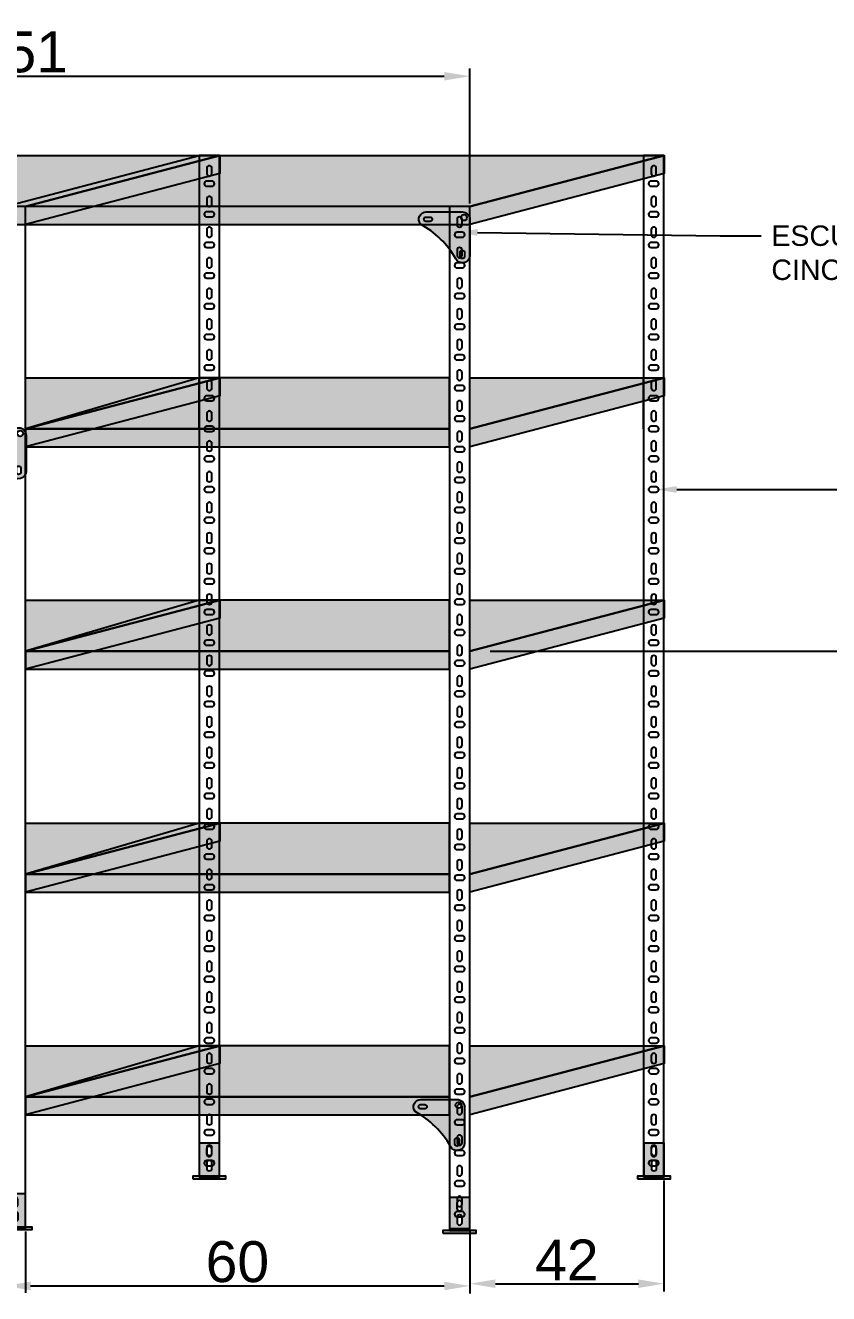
# Model space of a CAD drawing. Header units: millimetres. Extents: x 6614975 to 6624097, y 8742145 to 8746891.
# Drawn here: x 6616319 to 6616476.2, y 8745451.1 to 8745699.4 of the extents above; entities that cross this region are included whole.
import ezdxf
from ezdxf import colors
from ezdxf.entities.mleader import LeaderData, LeaderLine
from ezdxf.math import Vec2, Vec3

# ---------------------------------------------------------------- set-up
doc = ezdxf.new("R2010")
doc.units = ezdxf.units.MM
doc.styles.get("Standard").update_dxf_attribs({"font": 'arial.ttf'})
doc.dimstyles.new('ISO-25', dxfattribs={"dimtxt": 8, "dimasz": 5, "dimexe": 1.5, "dimexo": 0.625, "dimtad": 1, "dimtxsty": 'Standard', "dimcen": 2.5, "dimclrd": 1, "dimclre": 1, "dimclrt": 143, "dimadec": 0, "dimazin": 0, "dimtfac": 1, "dimtmove": 0, "dimatfit": 3, "dimfxl": 1, "dimarcsym": 0})

# ---------------------------------------------------------------- blocks, each defined once
blk = doc.blocks.new('*D8')
at = {"color": 1, "lineweight": -2, "transparency": 16777216}
for p, q in [((6616227.97, 8745463.24), (6616227.97, 8745451.25)), ((6616318.97, 8745463.24), (6616318.97, 8745451.25))]:
    blk.add_line(p, q, dxfattribs=at)
at = {"color": 1, "linetype": 'Continuous', "lineweight": -2, "transparency": 16777216}
blk.add_line((6616232.97, 8745452.75), (6616313.97, 8745452.75), dxfattribs=at)
at = {"color": 1, "transparency": 16777216}
for points in [[(6616232.97, 8745453.59), (6616232.97, 8745451.92), (6616227.97, 8745452.75)], [(6616313.97, 8745453.59), (6616313.97, 8745451.92), (6616318.97, 8745452.75)]]:
    blk.add_solid(points, dxfattribs=at)
at = {"layer": 'Defpoints', "color": 0, "transparency": 16777216}
for p in [(6616227.97, 8745463.86), (6616318.97, 8745463.86), (6616318.97, 8745452.75)]:
    blk.add_point(p, dxfattribs=at)
at = {"color": 143, "transparency": 16777216, "insert": (6616273.47, 8745457.46), "char_height": 8, "attachment_point": 5}
blk.add_mtext('91', dxfattribs=at)
blk = doc.blocks.new('*D14')
at = {"color": 1, "lineweight": -2, "transparency": 16777216}
for p, q in [((6616314.97, 8745463.24), (6616314.97, 8745451.08)), ((6616405.97, 8745463.24), (6616405.97, 8745451.08))]:
    blk.add_line(p, q, dxfattribs=at)
at = {"color": 1, "linetype": 'Continuous', "lineweight": -2, "transparency": 16777216}
blk.add_line((6616319.97, 8745452.58), (6616400.97, 8745452.58), dxfattribs=at)
at = {"color": 1, "transparency": 16777216}
for points in [[(6616319.97, 8745453.42), (6616319.97, 8745451.75), (6616314.97, 8745452.58)], [(6616400.97, 8745453.42), (6616400.97, 8745451.75), (6616405.97, 8745452.58)]]:
    blk.add_solid(points, dxfattribs=at)
at = {"layer": 'Defpoints', "color": 0, "transparency": 16777216}
for p in [(6616314.97, 8745463.86), (6616405.97, 8745463.86), (6616405.97, 8745452.58)]:
    blk.add_point(p, dxfattribs=at)
at = {"color": 143, "transparency": 16777216, "insert": (6616360.47, 8745457.29), "char_height": 8, "attachment_point": 5}
blk.add_mtext('60', dxfattribs=at)
blk = doc.blocks.new('*D15')
at = {"color": 1, "lineweight": -2, "transparency": 16777216}
for p, q in [((6616443.97, 8745473.24), (6616443.97, 8745451.53)), ((6616405.97, 8745463.24), (6616405.97, 8745451.53))]:
    blk.add_line(p, q, dxfattribs=at)
at = {"color": 1, "linetype": 'Continuous', "lineweight": -2, "transparency": 16777216}
blk.add_line((6616410.97, 8745453.03), (6616438.97, 8745453.03), dxfattribs=at)
at = {"color": 1, "transparency": 16777216}
for points in [[(6616410.97, 8745453.86), (6616410.97, 8745452.19), (6616405.97, 8745453.03)], [(6616438.97, 8745453.86), (6616438.97, 8745452.19), (6616443.97, 8745453.03)]]:
    blk.add_solid(points, dxfattribs=at)
at = {"layer": 'Defpoints', "color": 0, "transparency": 16777216}
for p in [(6616443.97, 8745473.86), (6616405.97, 8745463.86), (6616443.97, 8745453.03)]:
    blk.add_point(p, dxfattribs=at)
at = {"color": 143, "transparency": 16777216, "insert": (6616424.97, 8745457.67), "char_height": 8, "attachment_point": 5}
blk.add_mtext('42', dxfattribs=at)
blk = doc.blocks.new('*D239')
at = {"color": 1, "lineweight": -2, "transparency": 16777216}
for p, q in [((6616229.97, 8745665.02), (6616229.97, 8745690.89)), ((6616405.97, 8745664.49), (6616405.97, 8745690.89))]:
    blk.add_line(p, q, dxfattribs=at)
at = {"color": 1, "linetype": 'Continuous', "lineweight": -2, "transparency": 16777216}
blk.add_line((6616234.97, 8745689.39), (6616400.97, 8745689.39), dxfattribs=at)
at = {"color": 1, "transparency": 16777216}
for points in [[(6616234.97, 8745690.23), (6616234.97, 8745688.56), (6616229.97, 8745689.39)], [(6616400.97, 8745690.23), (6616400.97, 8745688.56), (6616405.97, 8745689.39)]]:
    blk.add_solid(points, dxfattribs=at)
at = {"layer": 'Defpoints', "color": 0, "transparency": 16777216}
for p in [(6616405.97, 8745689.39), (6616229.97, 8745664.39), (6616405.97, 8745663.86)]:
    blk.add_point(p, dxfattribs=at)
at = {"color": 143, "transparency": 16777216, "insert": (6616317.97, 8745694.1), "char_height": 8, "attachment_point": 5}
blk.add_mtext('151', dxfattribs=at)
blk = doc.blocks.new('UNION-R')
at = {"true_color": 0x939598}
h = blk.add_hatch(color=252, dxfattribs=at)
h.dxf.hatch_style = 1
h.paths.add_polyline_path([(-8.1, 0.43, 0.631348), (-9.24, -1.96, -0.142591), (-2.34, -8.76, 0.79062), (0.43, -8.11), (0.43, -1.03, 0.414), (-1.04, 0.43)])
h.paths.add_polyline_path([(-1.31, -0.68, -1), (-0.15, -0.68, -1)], flags=16)
h.paths.add_polyline_path([(-7.37, -1.43), (-8.24, -1.43, -0.736995), (-8.24, -0.56), (-7.37, -0.56, -1)], flags=16)
h.paths.add_polyline_path([(-0.6, -7.41), (-0.6, -8.28, -1), (-1.47, -8.28), (-1.47, -7.41, -0.736995)], flags=16)
at = {"true_color": 0xffffff}
h = blk.add_hatch(color=7, dxfattribs=at)
h.dxf.hatch_style = 1
h.paths.add_polyline_path([(-8.1, 0.43, 0.631348), (-9.24, -1.96, -0.142591), (-2.34, -8.76, 0.79062), (0.43, -8.11), (0.43, -1.03, 0.414), (-1.04, 0.43)])
h.paths.add_polyline_path([(-7.37, -1.43), (-8.24, -1.43, -0.736995), (-8.24, -0.56), (-7.37, -0.56, -1)], flags=16)
h.paths.add_polyline_path([(-0.15, -0.68, -1), (-1.31, -0.68, -1)], flags=16)
h.paths.add_polyline_path([(-0.6, -7.41), (-0.6, -8.28, -1), (-1.47, -8.28), (-1.47, -7.41, -0.736995)], flags=16)
for points in [[(0.43, -8.11, -0.79062), (-2.34, -8.76, 0.142591), (-9.24, -1.96, -0.631348), (-8.1, 0.43), (-1.04, 0.43, -0.414214), (0.43, -1.04), (0.43, -8.11)], [(-7.37, -0.56, -1), (-7.37, -1.43), (-8.24, -1.43, -0.736995), (-8.24, -0.56), (-7.37, -0.56)], [(-0.6, -8.28, -1), (-1.47, -8.28), (-1.47, -7.41, -0.736995), (-0.6, -7.41), (-0.6, -8.28)]]:
    blk.add_lwpolyline(points, format="xyb")
blk.add_circle((-0.73, -0.68), 0.581)
blk = doc.blocks.new('PATA-RR')
at = {"true_color": 0x636466}
h = blk.add_hatch(color=251, dxfattribs=at)
h.dxf.hatch_style = 1
h.paths.add_polyline_path([(5.25, 7), (1.25, 7), (1.25, 0.5), (5.25, 0.5)])
h.paths.add_polyline_path([(3.76, 2.08, -1), (2.76, 2.08), (2.76, 3.08, -1), (3.76, 3.08)], flags=16)
h.paths.add_polyline_path([(2.72, 4.86), (2.72, 5.86, -1), (3.72, 5.86), (3.72, 4.86, -1)], flags=16)
h.paths.add_polyline_path([(6.5, 0.5), (0, 0.5), (0, 0), (6.5, 0)])
for points in [[(1.25, 0.5), (5.25, 0.5), (5.25, 7), (1.25, 7)], [(0, 0), (6.5, 0), (6.5, 0.5), (0, 0.5)]]:
    blk.add_lwpolyline(points, close=True)
for points in [[(2.72, 4.86, 1), (3.72, 4.86), (3.72, 5.86, 1), (2.72, 5.86)], [(2.76, 2.08, 1), (3.76, 2.08), (3.76, 3.08, 1), (2.76, 3.08)]]:
    blk.add_lwpolyline(points, format="xyb", close=True)

msp = doc.modelspace()

# ---------------------------------------------------------------- hatches: boundary and pattern name
h = msp.add_hatch(color=8)
h.dxf.hatch_style = 1
h.paths.add_polyline_path([(6616318.975, 8745663.864), (6616357.027, 8745673.864), (6616269.975, 8745673.864), (6616265.975, 8745673.864), (6616227.975, 8745663.864)])
h = msp.add_hatch(color=8)
h.dxf.hatch_style = 1
h.paths.add_polyline_path([(6616405.975, 8745663.864), (6616444.027, 8745673.864), (6616356.975, 8745673.864), (6616352.975, 8745673.864), (6616314.975, 8745663.864)])
h = msp.add_hatch(color=8)
h.dxf.hatch_style = 1
h.paths.add_polyline_path([(6616357.027, 8745670.364), (6616357.027, 8745673.864), (6616318.975, 8745663.864), (6616318.975, 8745660.364)])
h = msp.add_hatch(color=8)
h.dxf.hatch_style = 1
h.paths.add_polyline_path([(6616444.027, 8745670.364), (6616444.027, 8745673.864), (6616405.975, 8745663.864), (6616405.975, 8745660.364)])
h = msp.add_hatch(color=8)
h.dxf.hatch_style = 1
h.paths.add_polyline_path([(6616227.975, 8745663.864), (6616227.975, 8745660.364), (6616318.975, 8745660.364), (6616318.975, 8745663.864)])
h = msp.add_hatch(color=8)
h.dxf.hatch_style = 1
h.paths.add_polyline_path([(6616314.975, 8745663.864), (6616314.975, 8745660.364), (6616405.975, 8745660.364), (6616405.975, 8745663.864)])
h = msp.add_hatch(color=8)
h.dxf.hatch_style = 1
h.paths.add_polyline_path([(6616357.027, 8745626.864), (6616357.027, 8745630.364), (6616318.975, 8745620.364), (6616318.975, 8745616.864)])
h = msp.add_hatch(color=8)
h.dxf.hatch_style = 1
h.paths.add_polyline_path([(6616357.027, 8745630.364), (6616318.975, 8745630.364), (6616318.975, 8745620.364)])
h = msp.add_hatch(color=8)
h.dxf.hatch_style = 1
h.paths.add_polyline_path([(6616352.975, 8745630.364), (6616318.975, 8745620.364), (6616401.975, 8745620.364), (6616401.975, 8745630.364)])
h = msp.add_hatch(color=8)
h.dxf.hatch_style = 1
h.paths.add_polyline_path([(6616444.027, 8745626.864), (6616444.027, 8745630.364), (6616405.975, 8745620.364), (6616405.975, 8745616.864)])
h = msp.add_hatch(color=8)
h.dxf.hatch_style = 1
h.paths.add_polyline_path([(6616444.027, 8745630.364), (6616405.975, 8745630.364), (6616405.975, 8745620.364)])
h = msp.add_hatch(color=8)
h.dxf.hatch_style = 1
h.paths.add_polyline_path([(6616401.975, 8745616.864), (6616401.975, 8745620.364), (6616318.975, 8745620.364), (6616318.975, 8745616.864)])
h = msp.add_hatch(color=8)
h.dxf.hatch_style = 1
h.paths.add_polyline_path([(6616357.027, 8745583.337), (6616357.027, 8745586.837), (6616318.975, 8745576.837), (6616318.975, 8745573.337)])
h = msp.add_hatch(color=8)
h.dxf.hatch_style = 1
h.paths.add_polyline_path([(6616357.027, 8745586.837), (6616318.975, 8745586.837), (6616318.975, 8745576.837)])
h = msp.add_hatch(color=8)
h.dxf.hatch_style = 1
h.paths.add_polyline_path([(6616352.975, 8745586.837), (6616318.975, 8745576.837), (6616401.975, 8745576.837), (6616401.975, 8745586.837)])
h = msp.add_hatch(color=8)
h.dxf.hatch_style = 1
h.paths.add_polyline_path([(6616444.027, 8745583.337), (6616444.027, 8745586.837), (6616405.975, 8745576.837), (6616405.975, 8745573.337)])
h = msp.add_hatch(color=8)
h.dxf.hatch_style = 1
h.paths.add_polyline_path([(6616444.027, 8745586.837), (6616405.975, 8745586.837), (6616405.975, 8745576.837)])
h = msp.add_hatch(color=8)
h.dxf.hatch_style = 1
h.paths.add_polyline_path([(6616401.975, 8745573.337), (6616401.975, 8745576.837), (6616318.975, 8745576.837), (6616318.975, 8745573.337)])
h = msp.add_hatch(color=8)
h.dxf.hatch_style = 1
h.paths.add_polyline_path([(6616357.027, 8745539.666), (6616357.027, 8745543.166), (6616318.975, 8745533.166), (6616318.975, 8745529.666)])
h = msp.add_hatch(color=8)
h.dxf.hatch_style = 1
h.paths.add_polyline_path([(6616357.027, 8745543.166), (6616318.975, 8745543.166), (6616318.975, 8745533.166)])
h = msp.add_hatch(color=8)
h.dxf.hatch_style = 1
h.paths.add_polyline_path([(6616352.975, 8745543.166), (6616318.975, 8745533.166), (6616401.975, 8745533.166), (6616401.975, 8745543.166)])
h = msp.add_hatch(color=8)
h.dxf.hatch_style = 1
h.paths.add_polyline_path([(6616444.027, 8745539.666), (6616444.027, 8745543.166), (6616405.975, 8745533.166), (6616405.975, 8745529.666)])
h = msp.add_hatch(color=8)
h.dxf.hatch_style = 1
h.paths.add_polyline_path([(6616444.027, 8745543.166), (6616405.975, 8745543.166), (6616405.975, 8745533.166)])
h = msp.add_hatch(color=8)
h.dxf.hatch_style = 1
h.paths.add_polyline_path([(6616401.975, 8745529.666), (6616401.975, 8745533.166), (6616318.975, 8745533.166), (6616318.975, 8745529.666)])
h = msp.add_hatch(color=8)
h.dxf.hatch_style = 1
h.paths.add_polyline_path([(6616357.027, 8745496.105), (6616357.027, 8745499.605), (6616318.975, 8745489.605), (6616318.975, 8745486.105)])
h = msp.add_hatch(color=8)
h.dxf.hatch_style = 1
h.paths.add_polyline_path([(6616357.027, 8745499.605), (6616318.975, 8745499.605), (6616318.975, 8745489.605)])
h = msp.add_hatch(color=8)
h.dxf.hatch_style = 1
h.paths.add_polyline_path([(6616352.975, 8745499.605), (6616318.975, 8745489.605), (6616401.975, 8745489.605), (6616401.975, 8745499.605)])
h = msp.add_hatch(color=8)
h.dxf.hatch_style = 1
h.paths.add_polyline_path([(6616444.027, 8745496.105), (6616444.027, 8745499.605), (6616405.975, 8745489.605), (6616405.975, 8745486.105)])
h = msp.add_hatch(color=8)
h.dxf.hatch_style = 1
h.paths.add_polyline_path([(6616444.027, 8745499.605), (6616405.975, 8745499.605), (6616405.975, 8745489.605)])
h = msp.add_hatch(color=8)
h.dxf.hatch_style = 1
h.paths.add_polyline_path([(6616401.975, 8745486.105), (6616401.975, 8745489.605), (6616318.975, 8745489.605), (6616318.975, 8745486.105)])

# ---------------------------------------------------------------- linework, layer by layer
for p, q in [((6616352.975, 8745673.864), (6616356.975, 8745673.864)), ((6616439.975, 8745673.864), (6616443.975, 8745673.864)), ((6616352.975, 8745620.364), (6616352.975, 8745630.364)), ((6616439.975, 8745620.364), (6616439.975, 8745630.364))]:
    msp.add_line(p, q)
for points in [[(6616357.027, 8745673.864), (6616318.975, 8745663.864), (6616227.975, 8745663.864), (6616265.975, 8745673.864), (6616269.975, 8745673.864), (6616361.027, 8745673.864)], [(6616444.027, 8745673.864), (6616405.975, 8745663.864), (6616314.975, 8745663.864), (6616352.975, 8745673.864), (6616356.975, 8745673.864), (6616444.027, 8745673.864)], [(6616352.975, 8745630.364), (6616318.975, 8745620.364), (6616401.975, 8745620.364), (6616401.975, 8745630.364), (6616352.975, 8745630.364)], [(6616352.975, 8745586.837), (6616318.975, 8745576.837), (6616401.975, 8745576.837), (6616401.975, 8745586.837), (6616352.975, 8745586.837)], [(6616352.975, 8745543.166), (6616318.975, 8745533.166), (6616401.975, 8745533.166), (6616401.975, 8745543.166), (6616352.975, 8745543.166)], [(6616352.975, 8745499.605), (6616318.975, 8745489.605), (6616401.975, 8745489.605), (6616401.975, 8745499.605), (6616352.975, 8745499.605)]]:
    msp.add_lwpolyline(points)
for points in [[(6616318.975, 8745663.864), (6616357.027, 8745673.864), (6616357.027, 8745670.364), (6616318.975, 8745660.364)], [(6616352.975, 8745473.864), (6616356.975, 8745473.864), (6616356.975, 8745673.864), (6616352.975, 8745673.864)], [(6616405.975, 8745663.864), (6616444.027, 8745673.864), (6616444.027, 8745670.364), (6616405.975, 8745660.364)], [(6616439.975, 8745473.864), (6616443.975, 8745473.864), (6616443.975, 8745673.864), (6616439.975, 8745673.864)], [(6616227.975, 8745660.364), (6616318.975, 8745660.364), (6616318.975, 8745663.864), (6616227.975, 8745663.864)], [(6616314.975, 8745463.864), (6616318.975, 8745463.864), (6616318.975, 8745663.864), (6616314.975, 8745663.864)], [(6616314.975, 8745463.864), (6616318.975, 8745463.864), (6616318.975, 8745663.864), (6616314.975, 8745663.864)], [(6616314.975, 8745660.364), (6616405.975, 8745660.364), (6616405.975, 8745663.864), (6616314.975, 8745663.864)], [(6616401.975, 8745463.864), (6616405.975, 8745463.864), (6616405.975, 8745663.864), (6616401.975, 8745663.864)], [(6616401.975, 8745463.864), (6616405.975, 8745463.864), (6616405.975, 8745663.864), (6616401.975, 8745663.864)], [(6616318.975, 8745620.364), (6616357.027, 8745630.364), (6616357.027, 8745626.864), (6616318.975, 8745616.864)], [(6616318.975, 8745630.364), (6616357.027, 8745630.364), (6616318.975, 8745620.364)], [(6616405.975, 8745620.364), (6616444.027, 8745630.364), (6616444.027, 8745626.864), (6616405.975, 8745616.864)], [(6616405.975, 8745630.364), (6616444.027, 8745630.364), (6616405.975, 8745620.364)], [(6616318.975, 8745616.864), (6616401.975, 8745616.864), (6616401.975, 8745620.364), (6616318.975, 8745620.364)], [(6616318.975, 8745576.837), (6616357.027, 8745586.837), (6616357.027, 8745583.337), (6616318.975, 8745573.337)], [(6616318.975, 8745586.837), (6616357.027, 8745586.837), (6616318.975, 8745576.837)], [(6616405.975, 8745576.837), (6616444.027, 8745586.837), (6616444.027, 8745583.337), (6616405.975, 8745573.337)], [(6616405.975, 8745586.837), (6616444.027, 8745586.837), (6616405.975, 8745576.837)], [(6616318.975, 8745573.337), (6616401.975, 8745573.337), (6616401.975, 8745576.837), (6616318.975, 8745576.837)], [(6616318.975, 8745533.166), (6616357.027, 8745543.166), (6616357.027, 8745539.666), (6616318.975, 8745529.666)], [(6616318.975, 8745543.166), (6616357.027, 8745543.166), (6616318.975, 8745533.166)], [(6616405.975, 8745533.166), (6616444.027, 8745543.166), (6616444.027, 8745539.666), (6616405.975, 8745529.666)], [(6616405.975, 8745543.166), (6616444.027, 8745543.166), (6616405.975, 8745533.166)], [(6616318.975, 8745529.666), (6616401.975, 8745529.666), (6616401.975, 8745533.166), (6616318.975, 8745533.166)], [(6616318.975, 8745489.605), (6616357.027, 8745499.605), (6616357.027, 8745496.105), (6616318.975, 8745486.105)], [(6616318.975, 8745499.605), (6616357.027, 8745499.605), (6616318.975, 8745489.605)], [(6616405.975, 8745489.605), (6616444.027, 8745499.605), (6616444.027, 8745496.105), (6616405.975, 8745486.105)], [(6616405.975, 8745499.605), (6616444.027, 8745499.605), (6616405.975, 8745489.605)], [(6616318.975, 8745486.105), (6616401.975, 8745486.105), (6616401.975, 8745489.605), (6616318.975, 8745489.605)]]:
    msp.add_lwpolyline(points, close=True)
for points in [[(6616354.475, 8745670.364, 1), (6616355.475, 8745670.364), (6616355.475, 8745671.364, 1), (6616354.475, 8745671.364)], [(6616441.475, 8745670.364, 1), (6616442.475, 8745670.364), (6616442.475, 8745671.364, 1), (6616441.475, 8745671.364)], [(6616354.475, 8745668.864, 1), (6616354.475, 8745667.864), (6616355.475, 8745667.864, 1), (6616355.475, 8745668.864)], [(6616441.475, 8745668.864, 1), (6616441.475, 8745667.864), (6616442.475, 8745667.864, 1), (6616442.475, 8745668.864)], [(6616354.475, 8745664.364, 1), (6616355.475, 8745664.364), (6616355.475, 8745665.364, 1), (6616354.475, 8745665.364)], [(6616441.475, 8745664.364, 1), (6616442.475, 8745664.364), (6616442.475, 8745665.364, 1), (6616441.475, 8745665.364)], [(6616354.475, 8745662.864, 1), (6616354.475, 8745661.864), (6616355.475, 8745661.864, 1), (6616355.475, 8745662.864)], [(6616403.475, 8745660.364, 1), (6616404.475, 8745660.364), (6616404.475, 8745661.364, 1), (6616403.475, 8745661.364)], [(6616403.475, 8745660.364, 1), (6616404.475, 8745660.364), (6616404.475, 8745661.364, 1), (6616403.475, 8745661.364)], [(6616441.475, 8745662.864, 1), (6616441.475, 8745661.864), (6616442.475, 8745661.864, 1), (6616442.475, 8745662.864)], [(6616354.475, 8745658.364, 1), (6616355.475, 8745658.364), (6616355.475, 8745659.364, 1), (6616354.475, 8745659.364)], [(6616441.475, 8745658.364, 1), (6616442.475, 8745658.364), (6616442.475, 8745659.364, 1), (6616441.475, 8745659.364)], [(6616354.475, 8745656.864, 1), (6616354.475, 8745655.864), (6616355.475, 8745655.864, 1), (6616355.475, 8745656.864)], [(6616403.475, 8745658.864, 1), (6616403.475, 8745657.864), (6616404.475, 8745657.864, 1), (6616404.475, 8745658.864)], [(6616403.475, 8745658.864, 1), (6616403.475, 8745657.864), (6616404.475, 8745657.864, 1), (6616404.475, 8745658.864)], [(6616441.475, 8745656.864, 1), (6616441.475, 8745655.864), (6616442.475, 8745655.864, 1), (6616442.475, 8745656.864)], [(6616403.475, 8745654.364, 1), (6616404.475, 8745654.364), (6616404.475, 8745655.364, 1), (6616403.475, 8745655.364)], [(6616403.475, 8745654.364, 1), (6616404.475, 8745654.364), (6616404.475, 8745655.364, 1), (6616403.475, 8745655.364)], [(6616354.475, 8745652.364, 1), (6616355.475, 8745652.364), (6616355.475, 8745653.364, 1), (6616354.475, 8745653.364)], [(6616403.475, 8745652.864, 1), (6616403.475, 8745651.864), (6616404.475, 8745651.864, 1), (6616404.475, 8745652.864)], [(6616403.475, 8745652.864, 1), (6616403.475, 8745651.864), (6616404.475, 8745651.864, 1), (6616404.475, 8745652.864)], [(6616441.475, 8745652.364, 1), (6616442.475, 8745652.364), (6616442.475, 8745653.364, 1), (6616441.475, 8745653.364)], [(6616354.475, 8745650.864, 1), (6616354.475, 8745649.864), (6616355.475, 8745649.864, 1), (6616355.475, 8745650.864)], [(6616403.475, 8745648.364, 1), (6616404.475, 8745648.364), (6616404.475, 8745649.364, 1), (6616403.475, 8745649.364)], [(6616403.475, 8745648.364, 1), (6616404.475, 8745648.364), (6616404.475, 8745649.364, 1), (6616403.475, 8745649.364)], [(6616441.475, 8745650.864, 1), (6616441.475, 8745649.864), (6616442.475, 8745649.864, 1), (6616442.475, 8745650.864)], [(6616354.475, 8745646.364, 1), (6616355.475, 8745646.364), (6616355.475, 8745647.364, 1), (6616354.475, 8745647.364)], [(6616403.475, 8745646.864, 1), (6616403.475, 8745645.864), (6616404.475, 8745645.864, 1), (6616404.475, 8745646.864)], [(6616403.475, 8745646.864, 1), (6616403.475, 8745645.864), (6616404.475, 8745645.864, 1), (6616404.475, 8745646.864)], [(6616441.475, 8745646.364, 1), (6616442.475, 8745646.364), (6616442.475, 8745647.364, 1), (6616441.475, 8745647.364)], [(6616354.475, 8745644.864, 1), (6616354.475, 8745643.864), (6616355.475, 8745643.864, 1), (6616355.475, 8745644.864)], [(6616441.475, 8745644.864, 1), (6616441.475, 8745643.864), (6616442.475, 8745643.864, 1), (6616442.475, 8745644.864)], [(6616403.475, 8745642.364, 1), (6616404.475, 8745642.364), (6616404.475, 8745643.364, 1), (6616403.475, 8745643.364)], [(6616403.475, 8745642.364, 1), (6616404.475, 8745642.364), (6616404.475, 8745643.364, 1), (6616403.475, 8745643.364)], [(6616354.475, 8745640.364, 1), (6616355.475, 8745640.364), (6616355.475, 8745641.364, 1), (6616354.475, 8745641.364)], [(6616403.475, 8745640.864, 1), (6616403.475, 8745639.864), (6616404.475, 8745639.864, 1), (6616404.475, 8745640.864)], [(6616403.475, 8745640.864, 1), (6616403.475, 8745639.864), (6616404.475, 8745639.864, 1), (6616404.475, 8745640.864)], [(6616441.475, 8745640.364, 1), (6616442.475, 8745640.364), (6616442.475, 8745641.364, 1), (6616441.475, 8745641.364)], [(6616354.475, 8745638.864, 1), (6616354.475, 8745637.864), (6616355.475, 8745637.864, 1), (6616355.475, 8745638.864)], [(6616403.475, 8745636.364, 1), (6616404.475, 8745636.364), (6616404.475, 8745637.364, 1), (6616403.475, 8745637.364)], [(6616403.475, 8745636.364, 1), (6616404.475, 8745636.364), (6616404.475, 8745637.364, 1), (6616403.475, 8745637.364)], [(6616441.475, 8745638.864, 1), (6616441.475, 8745637.864), (6616442.475, 8745637.864, 1), (6616442.475, 8745638.864)], [(6616354.475, 8745634.364, 1), (6616355.475, 8745634.364), (6616355.475, 8745635.364, 1), (6616354.475, 8745635.364)], [(6616403.475, 8745634.864, 1), (6616403.475, 8745633.864), (6616404.475, 8745633.864, 1), (6616404.475, 8745634.864)], [(6616403.475, 8745634.864, 1), (6616403.475, 8745633.864), (6616404.475, 8745633.864, 1), (6616404.475, 8745634.864)], [(6616441.475, 8745634.364, 1), (6616442.475, 8745634.364), (6616442.475, 8745635.364, 1), (6616441.475, 8745635.364)], [(6616354.475, 8745632.864, 1), (6616354.475, 8745631.864), (6616355.475, 8745631.864, 1), (6616355.475, 8745632.864)], [(6616441.475, 8745632.864, 1), (6616441.475, 8745631.864), (6616442.475, 8745631.864, 1), (6616442.475, 8745632.864)], [(6616354.475, 8745628.364, 1), (6616355.475, 8745628.364), (6616355.475, 8745629.364, 1), (6616354.475, 8745629.364)], [(6616403.475, 8745630.364, 1), (6616404.475, 8745630.364), (6616404.475, 8745631.364, 1), (6616403.475, 8745631.364)], [(6616403.475, 8745630.364, 1), (6616404.475, 8745630.364), (6616404.475, 8745631.364, 1), (6616403.475, 8745631.364)], [(6616441.475, 8745628.364, 1), (6616442.475, 8745628.364), (6616442.475, 8745629.364, 1), (6616441.475, 8745629.364)], [(6616403.475, 8745628.864, 1), (6616403.475, 8745627.864), (6616404.475, 8745627.864, 1), (6616404.475, 8745628.864)], [(6616403.475, 8745628.864, 1), (6616403.475, 8745627.864), (6616404.475, 8745627.864, 1), (6616404.475, 8745628.864)], [(6616354.475, 8745626.864, 1), (6616354.475, 8745625.864), (6616355.475, 8745625.864, 1), (6616355.475, 8745626.864)], [(6616403.475, 8745624.364, 1), (6616404.475, 8745624.364), (6616404.475, 8745625.364, 1), (6616403.475, 8745625.364)], [(6616403.475, 8745624.364, 1), (6616404.475, 8745624.364), (6616404.475, 8745625.364, 1), (6616403.475, 8745625.364)], [(6616441.475, 8745626.864, 1), (6616441.475, 8745625.864), (6616442.475, 8745625.864, 1), (6616442.475, 8745626.864)], [(6616354.475, 8745622.364, 1), (6616355.475, 8745622.364), (6616355.475, 8745623.364, 1), (6616354.475, 8745623.364)], [(6616403.475, 8745622.864, 1), (6616403.475, 8745621.864), (6616404.475, 8745621.864, 1), (6616404.475, 8745622.864)], [(6616403.475, 8745622.864, 1), (6616403.475, 8745621.864), (6616404.475, 8745621.864, 1), (6616404.475, 8745622.864)], [(6616441.475, 8745622.364, 1), (6616442.475, 8745622.364), (6616442.475, 8745623.364, 1), (6616441.475, 8745623.364)], [(6616354.475, 8745620.864, 1), (6616354.475, 8745619.864), (6616355.475, 8745619.864, 1), (6616355.475, 8745620.864)], [(6616403.475, 8745618.364, 1), (6616404.475, 8745618.364), (6616404.475, 8745619.364, 1), (6616403.475, 8745619.364)], [(6616403.475, 8745618.364, 1), (6616404.475, 8745618.364), (6616404.475, 8745619.364, 1), (6616403.475, 8745619.364)], [(6616441.475, 8745620.864, 1), (6616441.475, 8745619.864), (6616442.475, 8745619.864, 1), (6616442.475, 8745620.864)], [(6616354.475, 8745616.499, 1), (6616355.475, 8745616.499), (6616355.475, 8745617.499, 1), (6616354.475, 8745617.499)], [(6616441.475, 8745616.499, 1), (6616442.475, 8745616.499), (6616442.475, 8745617.499, 1), (6616441.475, 8745617.499)], [(6616354.475, 8745614.999, 1), (6616354.475, 8745613.999), (6616355.475, 8745613.999, 1), (6616355.475, 8745614.999)], [(6616403.475, 8745616.864, 1), (6616403.475, 8745615.864), (6616404.475, 8745615.864, 1), (6616404.475, 8745616.864)], [(6616403.475, 8745616.864, 1), (6616403.475, 8745615.864), (6616404.475, 8745615.864, 1), (6616404.475, 8745616.864)], [(6616441.475, 8745614.999, 1), (6616441.475, 8745613.999), (6616442.475, 8745613.999, 1), (6616442.475, 8745614.999)], [(6616403.475, 8745612.364, 1), (6616404.475, 8745612.364), (6616404.475, 8745613.364, 1), (6616403.475, 8745613.364)], [(6616403.475, 8745612.364, 1), (6616404.475, 8745612.364), (6616404.475, 8745613.364, 1), (6616403.475, 8745613.364)], [(6616354.475, 8745610.499, 1), (6616355.475, 8745610.499), (6616355.475, 8745611.499, 1), (6616354.475, 8745611.499)], [(6616403.475, 8745610.864, 1), (6616403.475, 8745609.864), (6616404.475, 8745609.864, 1), (6616404.475, 8745610.864)], [(6616403.475, 8745610.864, 1), (6616403.475, 8745609.864), (6616404.475, 8745609.864, 1), (6616404.475, 8745610.864)], [(6616441.475, 8745610.499, 1), (6616442.475, 8745610.499), (6616442.475, 8745611.499, 1), (6616441.475, 8745611.499)], [(6616354.475, 8745608.999, 1), (6616354.475, 8745607.999), (6616355.475, 8745607.999, 1), (6616355.475, 8745608.999)], [(6616403.475, 8745606.499, 1), (6616404.475, 8745606.499), (6616404.475, 8745607.499, 1), (6616403.475, 8745607.499)], [(6616403.475, 8745606.499, 1), (6616404.475, 8745606.499), (6616404.475, 8745607.499, 1), (6616403.475, 8745607.499)], [(6616441.475, 8745608.999, 1), (6616441.475, 8745607.999), (6616442.475, 8745607.999, 1), (6616442.475, 8745608.999)], [(6616354.475, 8745604.499, 1), (6616355.475, 8745604.499), (6616355.475, 8745605.499, 1), (6616354.475, 8745605.499)], [(6616403.475, 8745604.999, 1), (6616403.475, 8745603.999), (6616404.475, 8745603.999, 1), (6616404.475, 8745604.999)], [(6616403.475, 8745604.999, 1), (6616403.475, 8745603.999), (6616404.475, 8745603.999, 1), (6616404.475, 8745604.999)], [(6616441.475, 8745604.499, 1), (6616442.475, 8745604.499), (6616442.475, 8745605.499, 1), (6616441.475, 8745605.499)], [(6616354.475, 8745602.999, 1), (6616354.475, 8745601.999), (6616355.475, 8745601.999, 1), (6616355.475, 8745602.999)], [(6616441.475, 8745602.999, 1), (6616441.475, 8745601.999), (6616442.475, 8745601.999, 1), (6616442.475, 8745602.999)], [(6616354.475, 8745598.499, 1), (6616355.475, 8745598.499), (6616355.475, 8745599.499, 1), (6616354.475, 8745599.499)], [(6616403.475, 8745600.499, 1), (6616404.475, 8745600.499), (6616404.475, 8745601.499, 1), (6616403.475, 8745601.499)], [(6616403.475, 8745600.499, 1), (6616404.475, 8745600.499), (6616404.475, 8745601.499, 1), (6616403.475, 8745601.499)], [(6616441.475, 8745598.499, 1), (6616442.475, 8745598.499), (6616442.475, 8745599.499, 1), (6616441.475, 8745599.499)], [(6616403.475, 8745598.999, 1), (6616403.475, 8745597.999), (6616404.475, 8745597.999, 1), (6616404.475, 8745598.999)], [(6616403.475, 8745598.999, 1), (6616403.475, 8745597.999), (6616404.475, 8745597.999, 1), (6616404.475, 8745598.999)], [(6616354.475, 8745596.999, 1), (6616354.475, 8745595.999), (6616355.475, 8745595.999, 1), (6616355.475, 8745596.999)], [(6616403.475, 8745594.499, 1), (6616404.475, 8745594.499), (6616404.475, 8745595.499, 1), (6616403.475, 8745595.499)], [(6616403.475, 8745594.499, 1), (6616404.475, 8745594.499), (6616404.475, 8745595.499, 1), (6616403.475, 8745595.499)], [(6616441.475, 8745596.999, 1), (6616441.475, 8745595.999), (6616442.475, 8745595.999, 1), (6616442.475, 8745596.999)], [(6616354.475, 8745592.499, 1), (6616355.475, 8745592.499), (6616355.475, 8745593.499, 1), (6616354.475, 8745593.499)], [(6616403.475, 8745592.999, 1), (6616403.475, 8745591.999), (6616404.475, 8745591.999, 1), (6616404.475, 8745592.999)], [(6616403.475, 8745592.999, 1), (6616403.475, 8745591.999), (6616404.475, 8745591.999, 1), (6616404.475, 8745592.999)], [(6616441.475, 8745592.499, 1), (6616442.475, 8745592.499), (6616442.475, 8745593.499, 1), (6616441.475, 8745593.499)], [(6616354.475, 8745590.999, 1), (6616354.475, 8745589.999), (6616355.475, 8745589.999, 1), (6616355.475, 8745590.999)], [(6616403.475, 8745588.499, 1), (6616404.475, 8745588.499), (6616404.475, 8745589.499, 1), (6616403.475, 8745589.499)], [(6616403.475, 8745588.499, 1), (6616404.475, 8745588.499), (6616404.475, 8745589.499, 1), (6616403.475, 8745589.499)], [(6616441.475, 8745590.999, 1), (6616441.475, 8745589.999), (6616442.475, 8745589.999, 1), (6616442.475, 8745590.999)], [(6616354.475, 8745586.499, 1), (6616355.475, 8745586.499), (6616355.475, 8745587.499, 1), (6616354.475, 8745587.499)], [(6616441.475, 8745586.499, 1), (6616442.475, 8745586.499), (6616442.475, 8745587.499, 1), (6616441.475, 8745587.499)], [(6616354.475, 8745584.999, 1), (6616354.475, 8745583.999), (6616355.475, 8745583.999, 1), (6616355.475, 8745584.999)], [(6616403.475, 8745586.999, 1), (6616403.475, 8745585.999), (6616404.475, 8745585.999, 1), (6616404.475, 8745586.999)], [(6616403.475, 8745586.999, 1), (6616403.475, 8745585.999), (6616404.475, 8745585.999, 1), (6616404.475, 8745586.999)], [(6616441.475, 8745584.999, 1), (6616441.475, 8745583.999), (6616442.475, 8745583.999, 1), (6616442.475, 8745584.999)], [(6616403.475, 8745582.499, 1), (6616404.475, 8745582.499), (6616404.475, 8745583.499, 1), (6616403.475, 8745583.499)], [(6616403.475, 8745582.499, 1), (6616404.475, 8745582.499), (6616404.475, 8745583.499, 1), (6616403.475, 8745583.499)], [(6616354.475, 8745580.499, 1), (6616355.475, 8745580.499), (6616355.475, 8745581.499, 1), (6616354.475, 8745581.499)], [(6616403.475, 8745580.999, 1), (6616403.475, 8745579.999), (6616404.475, 8745579.999, 1), (6616404.475, 8745580.999)], [(6616403.475, 8745580.999, 1), (6616403.475, 8745579.999), (6616404.475, 8745579.999, 1), (6616404.475, 8745580.999)], [(6616441.475, 8745580.499, 1), (6616442.475, 8745580.499), (6616442.475, 8745581.499, 1), (6616441.475, 8745581.499)], [(6616354.475, 8745578.999, 1), (6616354.475, 8745577.999), (6616355.475, 8745577.999, 1), (6616355.475, 8745578.999)], [(6616403.475, 8745576.499, 1), (6616404.475, 8745576.499), (6616404.475, 8745577.499, 1), (6616403.475, 8745577.499)], [(6616403.475, 8745576.499, 1), (6616404.475, 8745576.499), (6616404.475, 8745577.499, 1), (6616403.475, 8745577.499)], [(6616441.475, 8745578.999, 1), (6616441.475, 8745577.999), (6616442.475, 8745577.999, 1), (6616442.475, 8745578.999)], [(6616354.475, 8745574.499, 1), (6616355.475, 8745574.499), (6616355.475, 8745575.499, 1), (6616354.475, 8745575.499)], [(6616403.475, 8745574.999, 1), (6616403.475, 8745573.999), (6616404.475, 8745573.999, 1), (6616404.475, 8745574.999)], [(6616403.475, 8745574.999, 1), (6616403.475, 8745573.999), (6616404.475, 8745573.999, 1), (6616404.475, 8745574.999)], [(6616441.475, 8745574.499, 1), (6616442.475, 8745574.499), (6616442.475, 8745575.499, 1), (6616441.475, 8745575.499)], [(6616354.475, 8745572.999, 1), (6616354.475, 8745571.999), (6616355.475, 8745571.999, 1), (6616355.475, 8745572.999)], [(6616441.475, 8745572.999, 1), (6616441.475, 8745571.999), (6616442.475, 8745571.999, 1), (6616442.475, 8745572.999)], [(6616354.475, 8745568.499, 1), (6616355.475, 8745568.499), (6616355.475, 8745569.499, 1), (6616354.475, 8745569.499)], [(6616403.475, 8745570.499, 1), (6616404.475, 8745570.499), (6616404.475, 8745571.499, 1), (6616403.475, 8745571.499)], [(6616403.475, 8745570.499, 1), (6616404.475, 8745570.499), (6616404.475, 8745571.499, 1), (6616403.475, 8745571.499)], [(6616441.475, 8745568.499, 1), (6616442.475, 8745568.499), (6616442.475, 8745569.499, 1), (6616441.475, 8745569.499)], [(6616403.475, 8745568.999, 1), (6616403.475, 8745567.999), (6616404.475, 8745567.999, 1), (6616404.475, 8745568.999)], [(6616403.475, 8745568.999, 1), (6616403.475, 8745567.999), (6616404.475, 8745567.999, 1), (6616404.475, 8745568.999)], [(6616354.475, 8745566.999, 1), (6616354.475, 8745565.999), (6616355.475, 8745565.999, 1), (6616355.475, 8745566.999)], [(6616403.475, 8745564.499, 1), (6616404.475, 8745564.499), (6616404.475, 8745565.499, 1), (6616403.475, 8745565.499)], [(6616403.475, 8745564.499, 1), (6616404.475, 8745564.499), (6616404.475, 8745565.499, 1), (6616403.475, 8745565.499)], [(6616441.475, 8745566.999, 1), (6616441.475, 8745565.999), (6616442.475, 8745565.999, 1), (6616442.475, 8745566.999)], [(6616354.475, 8745562.499, 1), (6616355.475, 8745562.499), (6616355.475, 8745563.499, 1), (6616354.475, 8745563.499)], [(6616403.475, 8745562.999, 1), (6616403.475, 8745561.999), (6616404.475, 8745561.999, 1), (6616404.475, 8745562.999)], [(6616403.475, 8745562.999, 1), (6616403.475, 8745561.999), (6616404.475, 8745561.999, 1), (6616404.475, 8745562.999)], [(6616441.475, 8745562.499, 1), (6616442.475, 8745562.499), (6616442.475, 8745563.499, 1), (6616441.475, 8745563.499)], [(6616354.475, 8745560.999, 1), (6616354.475, 8745559.999), (6616355.475, 8745559.999, 1), (6616355.475, 8745560.999)], [(6616403.475, 8745558.499, 1), (6616404.475, 8745558.499), (6616404.475, 8745559.499, 1), (6616403.475, 8745559.499)], [(6616403.475, 8745558.499, 1), (6616404.475, 8745558.499), (6616404.475, 8745559.499, 1), (6616403.475, 8745559.499)], [(6616441.475, 8745560.999, 1), (6616441.475, 8745559.999), (6616442.475, 8745559.999, 1), (6616442.475, 8745560.999)], [(6616354.475, 8745556.499, 1), (6616355.475, 8745556.499), (6616355.475, 8745557.499, 1), (6616354.475, 8745557.499)], [(6616441.475, 8745556.499, 1), (6616442.475, 8745556.499), (6616442.475, 8745557.499, 1), (6616441.475, 8745557.499)], [(6616354.475, 8745554.999, 1), (6616354.475, 8745553.999), (6616355.475, 8745553.999, 1), (6616355.475, 8745554.999)], [(6616403.475, 8745556.999, 1), (6616403.475, 8745555.999), (6616404.475, 8745555.999, 1), (6616404.475, 8745556.999)], [(6616403.475, 8745556.999, 1), (6616403.475, 8745555.999), (6616404.475, 8745555.999, 1), (6616404.475, 8745556.999)], [(6616441.475, 8745554.999, 1), (6616441.475, 8745553.999), (6616442.475, 8745553.999, 1), (6616442.475, 8745554.999)], [(6616403.475, 8745552.499, 1), (6616404.475, 8745552.499), (6616404.475, 8745553.499, 1), (6616403.475, 8745553.499)], [(6616403.475, 8745552.499, 1), (6616404.475, 8745552.499), (6616404.475, 8745553.499, 1), (6616403.475, 8745553.499)], [(6616354.475, 8745550.499, 1), (6616355.475, 8745550.499), (6616355.475, 8745551.499, 1), (6616354.475, 8745551.499)], [(6616403.475, 8745550.999, 1), (6616403.475, 8745549.999), (6616404.475, 8745549.999, 1), (6616404.475, 8745550.999)], [(6616403.475, 8745550.999, 1), (6616403.475, 8745549.999), (6616404.475, 8745549.999, 1), (6616404.475, 8745550.999)], [(6616441.475, 8745550.499, 1), (6616442.475, 8745550.499), (6616442.475, 8745551.499, 1), (6616441.475, 8745551.499)], [(6616354.475, 8745548.999, 1), (6616354.475, 8745547.999), (6616355.475, 8745547.999, 1), (6616355.475, 8745548.999)], [(6616403.475, 8745546.499, 1), (6616404.475, 8745546.499), (6616404.475, 8745547.499, 1), (6616403.475, 8745547.499)], [(6616403.475, 8745546.499, 1), (6616404.475, 8745546.499), (6616404.475, 8745547.499, 1), (6616403.475, 8745547.499)], [(6616441.475, 8745548.999, 1), (6616441.475, 8745547.999), (6616442.475, 8745547.999, 1), (6616442.475, 8745548.999)], [(6616354.475, 8745544.499, 1), (6616355.475, 8745544.499), (6616355.475, 8745545.499, 1), (6616354.475, 8745545.499)], [(6616441.475, 8745544.499, 1), (6616442.475, 8745544.499), (6616442.475, 8745545.499, 1), (6616441.475, 8745545.499)], [(6616354.475, 8745542.999, 1), (6616354.475, 8745541.999), (6616355.475, 8745541.999, 1), (6616355.475, 8745542.999)], [(6616403.475, 8745544.999, 1), (6616403.475, 8745543.999), (6616404.475, 8745543.999, 1), (6616404.475, 8745544.999)], [(6616403.475, 8745544.999, 1), (6616403.475, 8745543.999), (6616404.475, 8745543.999, 1), (6616404.475, 8745544.999)], [(6616441.475, 8745542.999, 1), (6616441.475, 8745541.999), (6616442.475, 8745541.999, 1), (6616442.475, 8745542.999)], [(6616354.475, 8745538.634, 1), (6616355.475, 8745538.634), (6616355.475, 8745539.634, 1), (6616354.475, 8745539.634)], [(6616403.475, 8745540.499, 1), (6616404.475, 8745540.499), (6616404.475, 8745541.499, 1), (6616403.475, 8745541.499)], [(6616403.475, 8745540.499, 1), (6616404.475, 8745540.499), (6616404.475, 8745541.499, 1), (6616403.475, 8745541.499)], [(6616441.475, 8745538.634, 1), (6616442.475, 8745538.634), (6616442.475, 8745539.634, 1), (6616441.475, 8745539.634)], [(6616403.475, 8745538.999, 1), (6616403.475, 8745537.999), (6616404.475, 8745537.999, 1), (6616404.475, 8745538.999)], [(6616403.475, 8745538.999, 1), (6616403.475, 8745537.999), (6616404.475, 8745537.999, 1), (6616404.475, 8745538.999)], [(6616354.475, 8745537.134, 1), (6616354.475, 8745536.134), (6616355.475, 8745536.134, 1), (6616355.475, 8745537.134)], [(6616403.475, 8745534.499, 1), (6616404.475, 8745534.499), (6616404.475, 8745535.499, 1), (6616403.475, 8745535.499)], [(6616403.475, 8745534.499, 1), (6616404.475, 8745534.499), (6616404.475, 8745535.499, 1), (6616403.475, 8745535.499)], [(6616441.475, 8745537.134, 1), (6616441.475, 8745536.134), (6616442.475, 8745536.134, 1), (6616442.475, 8745537.134)], [(6616354.475, 8745532.634, 1), (6616355.475, 8745532.634), (6616355.475, 8745533.634, 1), (6616354.475, 8745533.634)], [(6616403.475, 8745532.999, 1), (6616403.475, 8745531.999), (6616404.475, 8745531.999, 1), (6616404.475, 8745532.999)], [(6616403.475, 8745532.999, 1), (6616403.475, 8745531.999), (6616404.475, 8745531.999, 1), (6616404.475, 8745532.999)], [(6616441.475, 8745532.634, 1), (6616442.475, 8745532.634), (6616442.475, 8745533.634, 1), (6616441.475, 8745533.634)], [(6616354.475, 8745531.134, 1), (6616354.475, 8745530.134), (6616355.475, 8745530.134, 1), (6616355.475, 8745531.134)], [(6616441.475, 8745531.134, 1), (6616441.475, 8745530.134), (6616442.475, 8745530.134, 1), (6616442.475, 8745531.134)], [(6616354.475, 8745526.634, 1), (6616355.475, 8745526.634), (6616355.475, 8745527.634, 1), (6616354.475, 8745527.634)], [(6616403.475, 8745528.634, 1), (6616404.475, 8745528.634), (6616404.475, 8745529.634, 1), (6616403.475, 8745529.634)], [(6616403.475, 8745528.634, 1), (6616404.475, 8745528.634), (6616404.475, 8745529.634, 1), (6616403.475, 8745529.634)], [(6616441.475, 8745526.634, 1), (6616442.475, 8745526.634), (6616442.475, 8745527.634, 1), (6616441.475, 8745527.634)], [(6616403.475, 8745527.134, 1), (6616403.475, 8745526.134), (6616404.475, 8745526.134, 1), (6616404.475, 8745527.134)], [(6616403.475, 8745527.134, 1), (6616403.475, 8745526.134), (6616404.475, 8745526.134, 1), (6616404.475, 8745527.134)], [(6616354.475, 8745525.134, 1), (6616354.475, 8745524.134), (6616355.475, 8745524.134, 1), (6616355.475, 8745525.134)], [(6616403.475, 8745522.634, 1), (6616404.475, 8745522.634), (6616404.475, 8745523.634, 1), (6616403.475, 8745523.634)], [(6616403.475, 8745522.634, 1), (6616404.475, 8745522.634), (6616404.475, 8745523.634, 1), (6616403.475, 8745523.634)], [(6616441.475, 8745525.134, 1), (6616441.475, 8745524.134), (6616442.475, 8745524.134, 1), (6616442.475, 8745525.134)], [(6616354.475, 8745520.634, 1), (6616355.475, 8745520.634), (6616355.475, 8745521.634, 1), (6616354.475, 8745521.634)], [(6616403.475, 8745521.134, 1), (6616403.475, 8745520.134), (6616404.475, 8745520.134, 1), (6616404.475, 8745521.134)], [(6616403.475, 8745521.134, 1), (6616403.475, 8745520.134), (6616404.475, 8745520.134, 1), (6616404.475, 8745521.134)], [(6616441.475, 8745520.634, 1), (6616442.475, 8745520.634), (6616442.475, 8745521.634, 1), (6616441.475, 8745521.634)], [(6616354.475, 8745519.134, 1), (6616354.475, 8745518.134), (6616355.475, 8745518.134, 1), (6616355.475, 8745519.134)], [(6616403.475, 8745516.634, 1), (6616404.475, 8745516.634), (6616404.475, 8745517.634, 1), (6616403.475, 8745517.634)], [(6616403.475, 8745516.634, 1), (6616404.475, 8745516.634), (6616404.475, 8745517.634, 1), (6616403.475, 8745517.634)], [(6616441.475, 8745519.134, 1), (6616441.475, 8745518.134), (6616442.475, 8745518.134, 1), (6616442.475, 8745519.134)], [(6616354.475, 8745514.634, 1), (6616355.475, 8745514.634), (6616355.475, 8745515.634, 1), (6616354.475, 8745515.634)], [(6616441.475, 8745514.634, 1), (6616442.475, 8745514.634), (6616442.475, 8745515.634, 1), (6616441.475, 8745515.634)], [(6616354.475, 8745513.134, 1), (6616354.475, 8745512.134), (6616355.475, 8745512.134, 1), (6616355.475, 8745513.134)], [(6616403.475, 8745515.134, 1), (6616403.475, 8745514.134), (6616404.475, 8745514.134, 1), (6616404.475, 8745515.134)], [(6616403.475, 8745515.134, 1), (6616403.475, 8745514.134), (6616404.475, 8745514.134, 1), (6616404.475, 8745515.134)], [(6616441.475, 8745513.134, 1), (6616441.475, 8745512.134), (6616442.475, 8745512.134, 1), (6616442.475, 8745513.134)], [(6616403.475, 8745510.634, 1), (6616404.475, 8745510.634), (6616404.475, 8745511.634, 1), (6616403.475, 8745511.634)], [(6616403.475, 8745510.634, 1), (6616404.475, 8745510.634), (6616404.475, 8745511.634, 1), (6616403.475, 8745511.634)], [(6616354.475, 8745508.634, 1), (6616355.475, 8745508.634), (6616355.475, 8745509.634, 1), (6616354.475, 8745509.634)], [(6616403.475, 8745509.134, 1), (6616403.475, 8745508.134), (6616404.475, 8745508.134, 1), (6616404.475, 8745509.134)], [(6616403.475, 8745509.134, 1), (6616403.475, 8745508.134), (6616404.475, 8745508.134, 1), (6616404.475, 8745509.134)], [(6616441.475, 8745508.634, 1), (6616442.475, 8745508.634), (6616442.475, 8745509.634, 1), (6616441.475, 8745509.634)], [(6616354.475, 8745507.134, 1), (6616354.475, 8745506.134), (6616355.475, 8745506.134, 1), (6616355.475, 8745507.134)], [(6616403.475, 8745504.634, 1), (6616404.475, 8745504.634), (6616404.475, 8745505.634, 1), (6616403.475, 8745505.634)], [(6616403.475, 8745504.634, 1), (6616404.475, 8745504.634), (6616404.475, 8745505.634, 1), (6616403.475, 8745505.634)], [(6616441.475, 8745507.134, 1), (6616441.475, 8745506.134), (6616442.475, 8745506.134, 1), (6616442.475, 8745507.134)], [(6616354.475, 8745502.634, 1), (6616355.475, 8745502.634), (6616355.475, 8745503.634, 1), (6616354.475, 8745503.634)], [(6616403.475, 8745503.134, 1), (6616403.475, 8745502.134), (6616404.475, 8745502.134, 1), (6616404.475, 8745503.134)], [(6616403.475, 8745503.134, 1), (6616403.475, 8745502.134), (6616404.475, 8745502.134, 1), (6616404.475, 8745503.134)], [(6616441.475, 8745502.634, 1), (6616442.475, 8745502.634), (6616442.475, 8745503.634, 1), (6616441.475, 8745503.634)], [(6616354.475, 8745501.134, 1), (6616354.475, 8745500.134), (6616355.475, 8745500.134, 1), (6616355.475, 8745501.134)], [(6616441.475, 8745501.134, 1), (6616441.475, 8745500.134), (6616442.475, 8745500.134, 1), (6616442.475, 8745501.134)], [(6616354.475, 8745496.634, 1), (6616355.475, 8745496.634), (6616355.475, 8745497.634, 1), (6616354.475, 8745497.634)], [(6616403.475, 8745498.634, 1), (6616404.475, 8745498.634), (6616404.475, 8745499.634, 1), (6616403.475, 8745499.634)], [(6616403.475, 8745498.634, 1), (6616404.475, 8745498.634), (6616404.475, 8745499.634, 1), (6616403.475, 8745499.634)], [(6616441.475, 8745496.634, 1), (6616442.475, 8745496.634), (6616442.475, 8745497.634, 1), (6616441.475, 8745497.634)], [(6616403.475, 8745497.134, 1), (6616403.475, 8745496.134), (6616404.475, 8745496.134, 1), (6616404.475, 8745497.134)], [(6616403.475, 8745497.134, 1), (6616403.475, 8745496.134), (6616404.475, 8745496.134, 1), (6616404.475, 8745497.134)], [(6616354.475, 8745495.134, 1), (6616354.475, 8745494.134), (6616355.475, 8745494.134, 1), (6616355.475, 8745495.134)], [(6616403.475, 8745492.634, 1), (6616404.475, 8745492.634), (6616404.475, 8745493.634, 1), (6616403.475, 8745493.634)], [(6616403.475, 8745492.634, 1), (6616404.475, 8745492.634), (6616404.475, 8745493.634, 1), (6616403.475, 8745493.634)], [(6616441.475, 8745495.134, 1), (6616441.475, 8745494.134), (6616442.475, 8745494.134, 1), (6616442.475, 8745495.134)], [(6616354.475, 8745490.634, 1), (6616355.475, 8745490.634), (6616355.475, 8745491.634, 1), (6616354.475, 8745491.634)], [(6616403.475, 8745491.134, 1), (6616403.475, 8745490.134), (6616404.475, 8745490.134, 1), (6616404.475, 8745491.134)], [(6616403.475, 8745491.134, 1), (6616403.475, 8745490.134), (6616404.475, 8745490.134, 1), (6616404.475, 8745491.134)], [(6616441.475, 8745490.634, 1), (6616442.475, 8745490.634), (6616442.475, 8745491.634, 1), (6616441.475, 8745491.634)], [(6616354.475, 8745489.134, 1), (6616354.475, 8745488.134), (6616355.475, 8745488.134, 1), (6616355.475, 8745489.134)], [(6616403.475, 8745486.634, 1), (6616404.475, 8745486.634), (6616404.475, 8745487.634, 1), (6616403.475, 8745487.634)], [(6616403.475, 8745486.634, 1), (6616404.475, 8745486.634), (6616404.475, 8745487.634, 1), (6616403.475, 8745487.634)], [(6616441.475, 8745489.134, 1), (6616441.475, 8745488.134), (6616442.475, 8745488.134, 1), (6616442.475, 8745489.134)], [(6616354.475, 8745484.634, 1), (6616355.475, 8745484.634), (6616355.475, 8745485.634, 1), (6616354.475, 8745485.634)], [(6616441.475, 8745484.634, 1), (6616442.475, 8745484.634), (6616442.475, 8745485.634, 1), (6616441.475, 8745485.634)], [(6616354.475, 8745483.134, 1), (6616354.475, 8745482.134), (6616355.475, 8745482.134, 1), (6616355.475, 8745483.134)], [(6616403.475, 8745485.134, 1), (6616403.475, 8745484.134), (6616404.475, 8745484.134, 1), (6616404.475, 8745485.134)], [(6616403.475, 8745485.134, 1), (6616403.475, 8745484.134), (6616404.475, 8745484.134, 1), (6616404.475, 8745485.134)], [(6616441.475, 8745483.134, 1), (6616441.475, 8745482.134), (6616442.475, 8745482.134, 1), (6616442.475, 8745483.134)], [(6616403.475, 8745480.634, 1), (6616404.475, 8745480.634), (6616404.475, 8745481.634, 1), (6616403.475, 8745481.634)], [(6616403.475, 8745480.634, 1), (6616404.475, 8745480.634), (6616404.475, 8745481.634, 1), (6616403.475, 8745481.634)], [(6616354.475, 8745478.634, 1), (6616355.475, 8745478.634), (6616355.475, 8745479.634, 1), (6616354.475, 8745479.634)], [(6616403.475, 8745479.134, 1), (6616403.475, 8745478.134), (6616404.475, 8745478.134, 1), (6616404.475, 8745479.134)], [(6616403.475, 8745479.134, 1), (6616403.475, 8745478.134), (6616404.475, 8745478.134, 1), (6616404.475, 8745479.134)], [(6616441.475, 8745478.634, 1), (6616442.475, 8745478.634), (6616442.475, 8745479.634, 1), (6616441.475, 8745479.634)], [(6616354.475, 8745477.134, 1), (6616354.475, 8745476.134), (6616355.475, 8745476.134, 1), (6616355.475, 8745477.134)], [(6616403.475, 8745474.634, 1), (6616404.475, 8745474.634), (6616404.475, 8745475.634, 1), (6616403.475, 8745475.634)], [(6616403.475, 8745474.634, 1), (6616404.475, 8745474.634), (6616404.475, 8745475.634, 1), (6616403.475, 8745475.634)], [(6616441.475, 8745477.134, 1), (6616441.475, 8745476.134), (6616442.475, 8745476.134, 1), (6616442.475, 8745477.134)], [(6616403.475, 8745473.134, 1), (6616403.475, 8745472.134), (6616404.475, 8745472.134, 1), (6616404.475, 8745473.134)], [(6616403.475, 8745473.134, 1), (6616403.475, 8745472.134), (6616404.475, 8745472.134, 1), (6616404.475, 8745473.134)], [(6616403.475, 8745468.634, 1), (6616404.475, 8745468.634), (6616404.475, 8745469.634, 1), (6616403.475, 8745469.634)], [(6616403.475, 8745468.634, 1), (6616404.475, 8745468.634), (6616404.475, 8745469.634, 1), (6616403.475, 8745469.634)], [(6616403.475, 8745467.134, 1), (6616403.475, 8745466.134), (6616404.475, 8745466.134, 1), (6616404.475, 8745467.134)], [(6616403.475, 8745467.134, 1), (6616403.475, 8745466.134), (6616404.475, 8745466.134, 1), (6616404.475, 8745467.134)]]:
    msp.add_lwpolyline(points, format="xyb", close=True)

# ---------------------------------------------------------------- block references
at = {"color": 18, "lineweight": 211, "true_color": 0x000000}
for p in [(6616405.546, 8745662.4), (6616318.679, 8745620.158), (6616404.51, 8745488.669)]:
    msp.add_blockref('UNION-R', p, dxfattribs=at)
at = {"color": 7, "true_color": 0xffffff}
for p in [(6616351.712, 8745473.557), (6616438.766, 8745473.557), (6616313.76, 8745463.61), (6616400.712, 8745462.928)]:
    msp.add_blockref('PATA-RR', p, dxfattribs=at)

# ---------------------------------------------------------------- dimensions: what is measured, and where the dimension line sits
dim = msp.add_linear_dim(base=(6616405.975, 8745689.394), p1=(6616229.975, 8745664.39), p2=(6616405.975, 8745663.864), text='151', dimstyle='ISO-25', dxfattribs=at)
dim.commit()
dim.dimension.update_dxf_attribs({"geometry": '*D239', "text_midpoint": (6616317.975, 8745694.104)})
for base, p1, p2, text, picture, middle in [((6616443.975, 8745453.027), (6616405.975, 8745463.864), (6616443.975, 8745473.864), '42', '*D15', (6616424.975, 8745457.668)), ((6616405.975, 8745452.584), (6616314.975, 8745463.864), (6616405.975, 8745463.864), '60', '*D14', (6616360.475, 8745457.294))]:
    dim = msp.add_linear_dim(base=base, p1=p1, p2=p2, text=text, dimstyle='ISO-25')
    dim.commit()
    dim.dimension.update_dxf_attribs({"geometry": picture, "text_midpoint": middle})
dim = msp.add_linear_dim(base=(6616318.975, 8745452.752), p1=(6616227.975, 8745463.864), p2=(6616318.975, 8745463.864), dimstyle='ISO-25')
dim.commit()
dim.dimension.update_dxf_attribs({"geometry": '*D8', "text_midpoint": (6616273.475, 8745457.461)})

# ---------------------------------------------------------------- leaders
at = {"color": 152, "true_color": 0x2776bb}
ml = msp.add_multileader_mtext('Standard', dxfattribs=at)
ml.set_content('ESCUADRA-P 1mm \\PCINCADO 8x8 cms UNIVERSAL', color=(39, 118, 187))
ml.set_leader_properties()
ml.build(insert=Vec2(0, 0))
ctx = ml.context
ctx.base_point, ctx.plane_origin = Vec3(6616463.003, 8745658.145), Vec3(6616403.475, 8745658.864)
notes = []
notes.append((ctx, [(0, (1, 1, 0), (6616455.003, 8745658.145), (1, 0), 8, [(0, [(6616403.475, 8745658.864)], 0, [])])]))
ctx.mtext.insert, ctx.mtext.flow_direction = Vec3(6616465.003, 8745660.18), 5
ml = msp.add_multileader_mtext('Standard', dxfattribs=at)
ml.set_content('PARANTE-P 1.5 mm \\PCINCADO 2 mts PESADO', color=(39, 118, 187))
ml.set_leader_properties()
ml.build(insert=Vec2(0, 0))
ctx = ml.context
ctx.base_point, ctx.plane_origin = Vec3(6616502.047, 8745608.499), Vec3(6616442.475, 8745608.499)
notes.append((ctx, [(0, (1, 1, 0), (6616494.047, 8745608.499), (1, 0), 8, [(0, [(6616442.475, 8745608.499)], 0, [])])]))
ctx.mtext.insert, ctx.mtext.flow_direction = Vec3(6616504.047, 8745610.533), 5
ml = msp.add_multileader_mtext('Standard', dxfattribs=at)
ml.set_content('BANDEJA-P 0.75mm\\P 60x42 cms PESADO', color=(39, 118, 187))
ml.set_leader_properties()
ml.build(insert=Vec2(0, 0))
ctx = ml.context
ctx.base_point, ctx.plane_origin = Vec3(6616501.302, 8745576.837), Vec3(6616405.975, 8745576.837)
notes.append((ctx, [(0, (1, 1, 0), (6616493.302, 8745576.837), (1, 0), 8, [(0, [(6616405.975, 8745576.837)], 0, [])])]))
ctx.mtext.insert, ctx.mtext.flow_direction = Vec3(6616503.302, 8745578.871), 5
for ctx, leaders in notes:
    for number, flags, end, landing, length, lines in leaders:
        leader = LeaderData()
        leader.index, (leader.has_last_leader_line, leader.has_dogleg_vector, leader.attachment_direction) = number, flags
        leader.last_leader_point, leader.dogleg_vector, leader.dogleg_length = Vec3(end), Vec3(landing), length
        for number, points, colour, breaks in lines:
            line = LeaderLine()
            line.index, line.vertices, line.color, line.breaks = number, Vec3.list(points), colors.encode_raw_color(colour), breaks
            leader.lines.append(line)
        ctx.leaders.append(leader)

doc.saveas('drawing.dxf')
